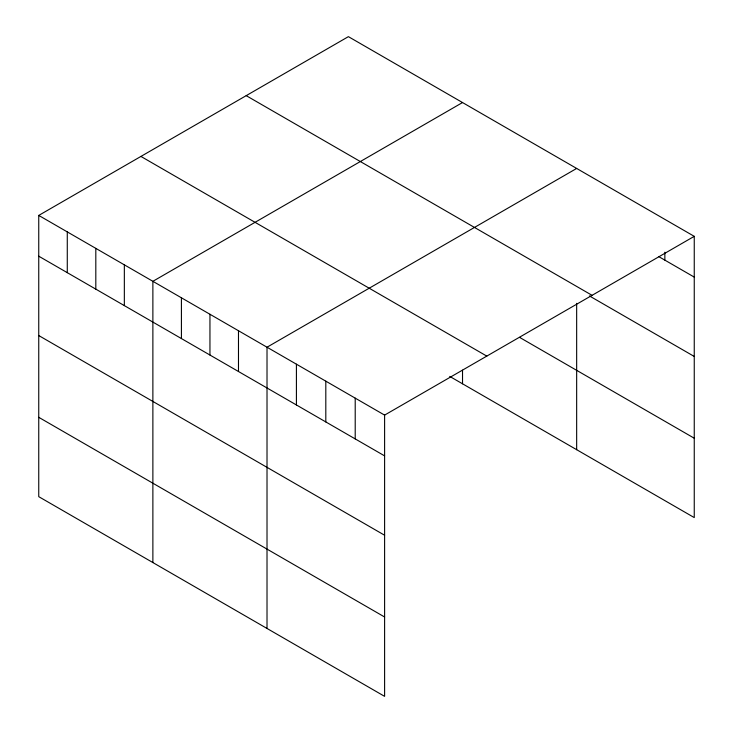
<?xml version="1.0" encoding="UTF-8"?>
<svg xmlns="http://www.w3.org/2000/svg" width="733" height="733" viewBox="0 0 733 733"><rect width="100%" height="100%" fill="white"/><g stroke="black" fill="none" stroke-linecap="round" stroke-linejoin="round"><path stroke-width="1.1" d="M38.748 215.42L384.605 415.107L384.605 696.35L38.748 496.662L38.748 215.42L348.395 36.65L694.252 236.338L694.252 517.58L449.732 376.405M462.523 102.547L152.876 281.316L152.876 562.559M576.66 168.443L267.014 347.213L267.014 628.456M384.605 415.107L694.252 236.338M658.976 256.733L694.252 277.101M246.206 95.647L592.072 295.326M589.405 295.921L694.252 356.458M519.596 337.382L694.252 438.224M140.928 156.431L486.794 356.11M38.748 256.193L384.605 455.88M38.748 335.549L384.605 535.237M38.748 417.315L384.605 616.994M664.858 252.207L664.858 260.133M576.66 303.334L576.66 449.686M462.523 370.183L462.523 383.79M355.212 398.138L355.212 438.902M325.809 381.16L325.809 421.933M296.416 364.191L296.416 404.955M238.482 330.739L238.482 371.512M209.95 314.265L209.95 355.038M181.417 297.79L181.417 338.564M124.344 264.842L124.344 305.615M95.812 248.368L95.812 289.141M67.28 231.894L67.28 272.667"/></g></svg>
